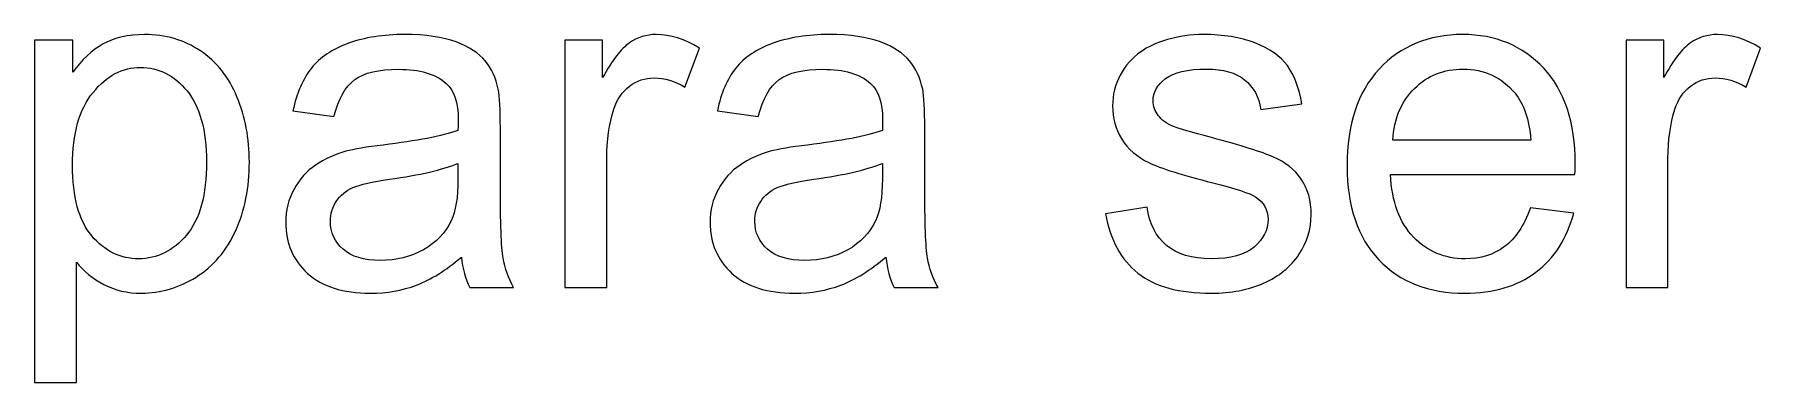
# Model space of a CAD drawing. Header units: centimetres. Extents: x -58 to 82, y -23 to 47.
# Drawn here: x -57.74 to -33.66, y 33.24 to 38.1 of the extents above; entities that cross this region are included whole.
import ezdxf

# ---------------------------------------------------------------- set-up
doc = ezdxf.new("R2010")
doc.units = ezdxf.units.CM
doc.header["$MEASUREMENT"] = 0
doc.layers.add('Camada 1', color=7, linetype='Continuous')

msp = doc.modelspace()

# ---------------------------------------------------------------- linework, layer by layer
at = {"layer": 'Camada 1', "color": 250}
for points, knots in [([(-57.74379, 33.24095), (-57.74379, 33.24095), (-57.74379, 38.01675), (-57.74379, 38.01675), (-57.74379, 38.01675), (-57.74379, 38.01675), (-57.21105, 38.01675), (-57.21105, 38.01675), (-57.21105, 38.01675), (-57.21105, 38.01675), (-57.21105, 37.56836), (-57.21105, 37.56836), (-57.21105, 37.56836), (-57.08563, 37.74372), (-56.94357, 37.8758), (-56.78485, 37.96348), (-56.78485, 37.96348), (-56.62725, 38.05116), (-56.43524, 38.09555), (-56.20994, 38.09555), (-56.20994, 38.09555), (-55.91471, 38.09555), (-55.655, 38.01897), (-55.42969, 37.86803), (-55.42969, 37.86803), (-55.20328, 37.71597), (-55.03347, 37.50177), (-54.91915, 37.22541), (-54.91915, 37.22541), (-54.80372, 36.94905), (-54.74601, 36.64605), (-54.74601, 36.31642), (-54.74601, 36.31642), (-54.74601, 35.96348), (-54.80927, 35.64494), (-54.93691, 35.36192), (-54.93691, 35.36192), (-55.06343, 35.0789), (-55.24767, 34.86248), (-55.48963, 34.71153), (-55.48963, 34.71153), (-55.73158, 34.5617), (-55.98574, 34.48623), (-56.25211, 34.48623), (-56.25211, 34.48623), (-56.44745, 34.48623), (-56.6217, 34.52729), (-56.77708, 34.60943), (-56.77708, 34.60943), (-56.93247, 34.69156), (-57.05899, 34.79588), (-57.15888, 34.9213), (-57.15888, 34.9213), (-57.15888, 34.9213), (-57.15888, 33.24095), (-57.15888, 33.24095), (-57.15888, 33.24095), (-57.15888, 33.24095), (-57.74379, 33.24095), (-57.74379, 33.24095)], [0, 0, 0, 0, 0.06666667, 0.06666667, 0.06666667, 0.06666667, 0.13333333, 0.13333333, 0.13333333, 0.13333333, 0.2, 0.2, 0.2, 0.2, 0.26666667, 0.26666667, 0.26666667, 0.26666667, 0.33333333, 0.33333333, 0.33333333, 0.33333333, 0.4, 0.4, 0.4, 0.4, 0.46666667, 0.46666667, 0.46666667, 0.46666667, 0.53333333, 0.53333333, 0.53333333, 0.53333333, 0.6, 0.6, 0.6, 0.6, 0.66666667, 0.66666667, 0.66666667, 0.66666667, 0.73333333, 0.73333333, 0.73333333, 0.73333333, 0.8, 0.8, 0.8, 0.8, 0.86666667, 0.86666667, 0.86666667, 0.86666667, 0.93333333, 0.93333333, 0.93333333, 0.93333333, 1, 1, 1, 1]), ([(-51.78708, 34.99011), (-52.00461, 34.80587), (-52.21327, 34.67602), (-52.41305, 34.59944), (-52.41305, 34.59944), (-52.61393, 34.52396), (-52.82925, 34.48623), (-53.059, 34.48623), (-53.059, 34.48623), (-53.43857, 34.48623), (-53.72936, 34.57835), (-53.93358, 34.7637), (-53.93358, 34.7637), (-54.13669, 34.94905), (-54.2388, 35.18656), (-54.2388, 35.47402), (-54.2388, 35.47402), (-54.2388, 35.64383), (-54.20106, 35.7981), (-54.12337, 35.93795), (-54.12337, 35.93795), (-54.04679, 36.07779), (-53.94579, 36.18989), (-53.82148, 36.27424), (-53.82148, 36.27424), (-53.69607, 36.35859), (-53.55622, 36.42297), (-53.39973, 36.46625), (-53.39973, 36.46625), (-53.28541, 36.49622), (-53.11227, 36.52618), (-52.88031, 36.55393), (-52.88031, 36.55393), (-52.4075, 36.61054), (-52.059, 36.67713), (-51.83591, 36.75593), (-51.83591, 36.75593), (-51.83369, 36.83584), (-51.83258, 36.8869), (-51.83258, 36.90798), (-51.83258, 36.90798), (-51.83258, 37.14661), (-51.88807, 37.31531), (-51.99906, 37.41187), (-51.99906, 37.41187), (-52.14779, 37.54505), (-52.37087, 37.61054), (-52.66499, 37.61054), (-52.66499, 37.61054), (-52.94024, 37.61054), (-53.14335, 37.56281), (-53.27542, 37.46625), (-53.27542, 37.46625), (-53.40639, 37.36969), (-53.50295, 37.19877), (-53.56621, 36.95349), (-53.56621, 36.95349), (-53.56621, 36.95349), (-54.1378, 37.03229), (-54.1378, 37.03229), (-54.1378, 37.03229), (-54.08563, 37.27646), (-54.00017, 37.47513), (-53.88142, 37.62496), (-53.88142, 37.62496), (-53.76266, 37.77591), (-53.58952, 37.89245), (-53.36421, 37.97347), (-53.36421, 37.97347), (-53.13891, 38.05449), (-52.87809, 38.09555), (-52.58064, 38.09555), (-52.58064, 38.09555), (-52.28541, 38.09555), (-52.04679, 38.06004), (-51.86255, 37.99122), (-51.86255, 37.99122), (-51.67831, 37.9213), (-51.5429, 37.83473), (-51.45522, 37.72929), (-51.45522, 37.72929), (-51.36865, 37.62385), (-51.30872, 37.49178), (-51.2732, 37.33085), (-51.2732, 37.33085), (-51.25433, 37.23096), (-51.24434, 37.05116), (-51.24434, 36.79145), (-51.24434, 36.79145), (-51.24434, 36.79145), (-51.24434, 36.0112), (-51.24434, 36.0112), (-51.24434, 36.0112), (-51.24434, 35.46625), (-51.23214, 35.12219), (-51.20661, 34.97901), (-51.20661, 34.97901), (-51.18219, 34.83473), (-51.13225, 34.696), (-51.05899, 34.56392), (-51.05899, 34.56392), (-51.05899, 34.56392), (-51.67054, 34.56392), (-51.67054, 34.56392), (-51.67054, 34.56392), (-51.73047, 34.6849), (-51.77043, 34.82696), (-51.78708, 34.99011)], [0, 0, 0, 0, 0.03703704, 0.03703704, 0.03703704, 0.03703704, 0.07407407, 0.07407407, 0.07407407, 0.07407407, 0.11111111, 0.11111111, 0.11111111, 0.11111111, 0.14814815, 0.14814815, 0.14814815, 0.14814815, 0.18518519, 0.18518519, 0.18518519, 0.18518519, 0.22222222, 0.22222222, 0.22222222, 0.22222222, 0.25925926, 0.25925926, 0.25925926, 0.25925926, 0.2962963, 0.2962963, 0.2962963, 0.2962963, 0.33333333, 0.33333333, 0.33333333, 0.33333333, 0.37037037, 0.37037037, 0.37037037, 0.37037037, 0.40740741, 0.40740741, 0.40740741, 0.40740741, 0.44444444, 0.44444444, 0.44444444, 0.44444444, 0.48148148, 0.48148148, 0.48148148, 0.48148148, 0.51851852, 0.51851852, 0.51851852, 0.51851852, 0.55555556, 0.55555556, 0.55555556, 0.55555556, 0.59259259, 0.59259259, 0.59259259, 0.59259259, 0.62962963, 0.62962963, 0.62962963, 0.62962963, 0.66666667, 0.66666667, 0.66666667, 0.66666667, 0.7037037, 0.7037037, 0.7037037, 0.7037037, 0.74074074, 0.74074074, 0.74074074, 0.74074074, 0.77777778, 0.77777778, 0.77777778, 0.77777778, 0.81481481, 0.81481481, 0.81481481, 0.81481481, 0.85185185, 0.85185185, 0.85185185, 0.85185185, 0.88888889, 0.88888889, 0.88888889, 0.88888889, 0.92592593, 0.92592593, 0.92592593, 0.92592593, 0.96296296, 0.96296296, 0.96296296, 0.96296296, 1, 1, 1, 1]), ([(-50.34313, 34.56392), (-50.34313, 34.56392), (-50.34313, 38.01675), (-50.34313, 38.01675), (-50.34313, 38.01675), (-50.34313, 38.01675), (-49.81705, 38.01675), (-49.81705, 38.01675), (-49.81705, 38.01675), (-49.81705, 38.01675), (-49.81705, 37.494), (-49.81705, 37.494), (-49.81705, 37.494), (-49.68275, 37.73817), (-49.55844, 37.90021), (-49.44413, 37.97791), (-49.44413, 37.97791), (-49.33092, 38.0556), (-49.2055, 38.09555), (-49.06899, 38.09555), (-49.06899, 38.09555), (-48.87143, 38.09555), (-48.67165, 38.03229), (-48.46743, 37.90687), (-48.46743, 37.90687), (-48.46743, 37.90687), (-48.66943, 37.36303), (-48.66943, 37.36303), (-48.66943, 37.36303), (-48.8115, 37.44849), (-48.95467, 37.49067), (-49.09784, 37.49067), (-49.09784, 37.49067), (-49.22659, 37.49067), (-49.34091, 37.45182), (-49.44302, 37.37524), (-49.44302, 37.37524), (-49.54512, 37.29755), (-49.61727, 37.191), (-49.66055, 37.05449), (-49.66055, 37.05449), (-49.72604, 36.84694), (-49.75822, 36.61941), (-49.75822, 36.37191), (-49.75822, 36.37191), (-49.75822, 36.37191), (-49.75822, 34.56392), (-49.75822, 34.56392), (-49.75822, 34.56392), (-49.75822, 34.56392), (-50.34313, 34.56392), (-50.34313, 34.56392)], [0, 0, 0, 0, 0.07692308, 0.07692308, 0.07692308, 0.07692308, 0.15384615, 0.15384615, 0.15384615, 0.15384615, 0.23076923, 0.23076923, 0.23076923, 0.23076923, 0.30769231, 0.30769231, 0.30769231, 0.30769231, 0.38461538, 0.38461538, 0.38461538, 0.38461538, 0.46153846, 0.46153846, 0.46153846, 0.46153846, 0.53846154, 0.53846154, 0.53846154, 0.53846154, 0.61538462, 0.61538462, 0.61538462, 0.61538462, 0.69230769, 0.69230769, 0.69230769, 0.69230769, 0.76923077, 0.76923077, 0.76923077, 0.76923077, 0.84615385, 0.84615385, 0.84615385, 0.84615385, 0.92307692, 0.92307692, 0.92307692, 0.92307692, 1, 1, 1, 1]), ([(-45.86588, 34.99011), (-46.08341, 34.80587), (-46.29207, 34.67602), (-46.49185, 34.59944), (-46.49185, 34.59944), (-46.69273, 34.52396), (-46.90805, 34.48623), (-47.1378, 34.48623), (-47.1378, 34.48623), (-47.51737, 34.48623), (-47.80816, 34.57835), (-48.01238, 34.7637), (-48.01238, 34.7637), (-48.21549, 34.94905), (-48.3176, 35.18656), (-48.3176, 35.47402), (-48.3176, 35.47402), (-48.3176, 35.64383), (-48.27986, 35.7981), (-48.20217, 35.93795), (-48.20217, 35.93795), (-48.12559, 36.07779), (-48.02459, 36.18989), (-47.90028, 36.27424), (-47.90028, 36.27424), (-47.77487, 36.35859), (-47.63502, 36.42297), (-47.47853, 36.46625), (-47.47853, 36.46625), (-47.36421, 36.49622), (-47.19107, 36.52618), (-46.95911, 36.55393), (-46.95911, 36.55393), (-46.4863, 36.61054), (-46.1378, 36.67713), (-45.91471, 36.75593), (-45.91471, 36.75593), (-45.91249, 36.83584), (-45.91138, 36.8869), (-45.91138, 36.90798), (-45.91138, 36.90798), (-45.91138, 37.14661), (-45.96687, 37.31531), (-46.07786, 37.41187), (-46.07786, 37.41187), (-46.22659, 37.54505), (-46.44967, 37.61054), (-46.74379, 37.61054), (-46.74379, 37.61054), (-47.01904, 37.61054), (-47.22215, 37.56281), (-47.35422, 37.46625), (-47.35422, 37.46625), (-47.48519, 37.36969), (-47.58175, 37.19877), (-47.64501, 36.95349), (-47.64501, 36.95349), (-47.64501, 36.95349), (-48.2166, 37.03229), (-48.2166, 37.03229), (-48.2166, 37.03229), (-48.16443, 37.27646), (-48.07897, 37.47513), (-47.96022, 37.62496), (-47.96022, 37.62496), (-47.84146, 37.77591), (-47.66832, 37.89245), (-47.44301, 37.97347), (-47.44301, 37.97347), (-47.21771, 38.05449), (-46.95689, 38.09555), (-46.65944, 38.09555), (-46.65944, 38.09555), (-46.36421, 38.09555), (-46.12559, 38.06004), (-45.94135, 37.99122), (-45.94135, 37.99122), (-45.75711, 37.9213), (-45.6217, 37.83473), (-45.53402, 37.72929), (-45.53402, 37.72929), (-45.44745, 37.62385), (-45.38752, 37.49178), (-45.352, 37.33085), (-45.352, 37.33085), (-45.33313, 37.23096), (-45.32314, 37.05116), (-45.32314, 36.79145), (-45.32314, 36.79145), (-45.32314, 36.79145), (-45.32314, 36.0112), (-45.32314, 36.0112), (-45.32314, 36.0112), (-45.32314, 35.46625), (-45.31094, 35.12219), (-45.28541, 34.97901), (-45.28541, 34.97901), (-45.26099, 34.83473), (-45.21105, 34.696), (-45.13779, 34.56392), (-45.13779, 34.56392), (-45.13779, 34.56392), (-45.74934, 34.56392), (-45.74934, 34.56392), (-45.74934, 34.56392), (-45.80927, 34.6849), (-45.84923, 34.82696), (-45.86588, 34.99011)], [0, 0, 0, 0, 0.03703704, 0.03703704, 0.03703704, 0.03703704, 0.07407407, 0.07407407, 0.07407407, 0.07407407, 0.11111111, 0.11111111, 0.11111111, 0.11111111, 0.14814815, 0.14814815, 0.14814815, 0.14814815, 0.18518519, 0.18518519, 0.18518519, 0.18518519, 0.22222222, 0.22222222, 0.22222222, 0.22222222, 0.25925926, 0.25925926, 0.25925926, 0.25925926, 0.2962963, 0.2962963, 0.2962963, 0.2962963, 0.33333333, 0.33333333, 0.33333333, 0.33333333, 0.37037037, 0.37037037, 0.37037037, 0.37037037, 0.40740741, 0.40740741, 0.40740741, 0.40740741, 0.44444444, 0.44444444, 0.44444444, 0.44444444, 0.48148148, 0.48148148, 0.48148148, 0.48148148, 0.51851852, 0.51851852, 0.51851852, 0.51851852, 0.55555556, 0.55555556, 0.55555556, 0.55555556, 0.59259259, 0.59259259, 0.59259259, 0.59259259, 0.62962963, 0.62962963, 0.62962963, 0.62962963, 0.66666667, 0.66666667, 0.66666667, 0.66666667, 0.7037037, 0.7037037, 0.7037037, 0.7037037, 0.74074074, 0.74074074, 0.74074074, 0.74074074, 0.77777778, 0.77777778, 0.77777778, 0.77777778, 0.81481481, 0.81481481, 0.81481481, 0.81481481, 0.85185185, 0.85185185, 0.85185185, 0.85185185, 0.88888889, 0.88888889, 0.88888889, 0.88888889, 0.92592593, 0.92592593, 0.92592593, 0.92592593, 0.96296296, 0.96296296, 0.96296296, 0.96296296, 1, 1, 1, 1]), ([(-42.79928, 35.595), (-42.79928, 35.595), (-42.22104, 35.68601), (-42.22104, 35.68601), (-42.22104, 35.68601), (-42.18885, 35.45404), (-42.09784, 35.27646), (-41.94912, 35.15216), (-41.94912, 35.15216), (-41.8015, 35.02896), (-41.59395, 34.96681), (-41.32647, 34.96681), (-41.32647, 34.96681), (-41.05788, 34.96681), (-40.85811, 35.0223), (-40.72825, 35.13107), (-40.72825, 35.13107), (-40.59839, 35.24095), (-40.53291, 35.36969), (-40.53291, 35.5162), (-40.53291, 35.5162), (-40.53291, 35.64938), (-40.59062, 35.7526), (-40.70605, 35.82918), (-40.70605, 35.82918), (-40.78596, 35.88135), (-40.98574, 35.94683), (-41.30428, 36.02674), (-41.30428, 36.02674), (-41.73269, 36.13551), (-42.03125, 36.22874), (-42.19662, 36.30865), (-42.19662, 36.30865), (-42.36199, 36.38745), (-42.48852, 36.49733), (-42.57398, 36.63717), (-42.57398, 36.63717), (-42.65944, 36.77702), (-42.70272, 36.93129), (-42.70272, 37.09999), (-42.70272, 37.09999), (-42.70272, 37.25427), (-42.66721, 37.39633), (-42.59617, 37.5273), (-42.59617, 37.5273), (-42.52625, 37.65937), (-42.42969, 37.76814), (-42.30872, 37.85471), (-42.30872, 37.85471), (-42.21771, 37.9213), (-42.0934, 37.97902), (-41.93691, 38.02563), (-41.93691, 38.02563), (-41.7793, 38.07225), (-41.6106, 38.09555), (-41.4308, 38.09555), (-41.4308, 38.09555), (-41.15999, 38.09555), (-40.92248, 38.0556), (-40.71715, 37.97791), (-40.71715, 37.97791), (-40.51182, 37.90021), (-40.36088, 37.79478), (-40.26321, 37.66159), (-40.26321, 37.66159), (-40.16554, 37.5273), (-40.09895, 37.34971), (-40.06232, 37.12663), (-40.06232, 37.12663), (-40.06232, 37.12663), (-40.63391, 37.04783), (-40.63391, 37.04783), (-40.63391, 37.04783), (-40.66055, 37.22541), (-40.73602, 37.36414), (-40.86033, 37.46403), (-40.86033, 37.46403), (-40.98463, 37.56392), (-41.1611, 37.61387), (-41.38863, 37.61387), (-41.38863, 37.61387), (-41.65722, 37.61387), (-41.84923, 37.56947), (-41.96354, 37.48068), (-41.96354, 37.48068), (-42.07897, 37.39189), (-42.13669, 37.28756), (-42.13669, 37.1688), (-42.13669, 37.1688), (-42.13669, 37.09222), (-42.11227, 37.02452), (-42.06454, 36.96348), (-42.06454, 36.96348), (-42.01682, 36.90021), (-41.94246, 36.84916), (-41.84035, 36.80698), (-41.84035, 36.80698), (-41.78152, 36.7859), (-41.60949, 36.73595), (-41.32314, 36.65826), (-41.32314, 36.65826), (-40.90916, 36.54727), (-40.62059, 36.45737), (-40.45744, 36.38634), (-40.45744, 36.38634), (-40.29318, 36.31642), (-40.16443, 36.2132), (-40.0712, 36.0789), (-40.0712, 36.0789), (-39.97797, 35.94461), (-39.93136, 35.77813), (-39.93136, 35.57835), (-39.93136, 35.57835), (-39.93136, 35.38301), (-39.98907, 35.19988), (-40.10228, 35.02674), (-40.10228, 35.02674), (-40.2166, 34.85471), (-40.38086, 34.72152), (-40.59506, 34.62718), (-40.59506, 34.62718), (-40.80927, 34.53284), (-41.05233, 34.48623), (-41.32314, 34.48623), (-41.32314, 34.48623), (-41.77265, 34.48623), (-42.11449, 34.57946), (-42.34978, 34.76592), (-42.34978, 34.76592), (-42.58508, 34.95238), (-42.73491, 35.22874), (-42.79928, 35.595)], [0, 0, 0, 0, 0.03030303, 0.03030303, 0.03030303, 0.03030303, 0.06060606, 0.06060606, 0.06060606, 0.06060606, 0.09090909, 0.09090909, 0.09090909, 0.09090909, 0.12121212, 0.12121212, 0.12121212, 0.12121212, 0.15151515, 0.15151515, 0.15151515, 0.15151515, 0.18181818, 0.18181818, 0.18181818, 0.18181818, 0.21212121, 0.21212121, 0.21212121, 0.21212121, 0.24242424, 0.24242424, 0.24242424, 0.24242424, 0.27272727, 0.27272727, 0.27272727, 0.27272727, 0.3030303, 0.3030303, 0.3030303, 0.3030303, 0.33333333, 0.33333333, 0.33333333, 0.33333333, 0.36363636, 0.36363636, 0.36363636, 0.36363636, 0.39393939, 0.39393939, 0.39393939, 0.39393939, 0.42424242, 0.42424242, 0.42424242, 0.42424242, 0.45454545, 0.45454545, 0.45454545, 0.45454545, 0.48484848, 0.48484848, 0.48484848, 0.48484848, 0.51515152, 0.51515152, 0.51515152, 0.51515152, 0.54545455, 0.54545455, 0.54545455, 0.54545455, 0.57575758, 0.57575758, 0.57575758, 0.57575758, 0.60606061, 0.60606061, 0.60606061, 0.60606061, 0.63636364, 0.63636364, 0.63636364, 0.63636364, 0.66666667, 0.66666667, 0.66666667, 0.66666667, 0.6969697, 0.6969697, 0.6969697, 0.6969697, 0.72727273, 0.72727273, 0.72727273, 0.72727273, 0.75757576, 0.75757576, 0.75757576, 0.75757576, 0.78787879, 0.78787879, 0.78787879, 0.78787879, 0.81818182, 0.81818182, 0.81818182, 0.81818182, 0.84848485, 0.84848485, 0.84848485, 0.84848485, 0.87878788, 0.87878788, 0.87878788, 0.87878788, 0.90909091, 0.90909091, 0.90909091, 0.90909091, 0.93939394, 0.93939394, 0.93939394, 0.93939394, 0.96969697, 0.96969697, 0.96969697, 0.96969697, 1, 1, 1, 1]), ([(-36.87253, 35.67602), (-36.87253, 35.67602), (-36.26764, 35.60166), (-36.26764, 35.60166), (-36.26764, 35.60166), (-36.36309, 35.24761), (-36.53956, 34.97347), (-36.79706, 34.77813), (-36.79706, 34.77813), (-37.05566, 34.5839), (-37.38529, 34.48623), (-37.78596, 34.48623), (-37.78596, 34.48623), (-38.29095, 34.48623), (-38.69162, 34.64161), (-38.98685, 34.95238), (-38.98685, 34.95238), (-39.28318, 35.26314), (-39.4308, 35.69933), (-39.4308, 36.26092), (-39.4308, 36.26092), (-39.4308, 36.8425), (-39.28096, 37.29311), (-38.98241, 37.61387), (-38.98241, 37.61387), (-38.68274, 37.93462), (-38.29539, 38.09555), (-37.81814, 38.09555), (-37.81814, 38.09555), (-37.35643, 38.09555), (-36.97908, 37.93795), (-36.68718, 37.62385), (-36.68718, 37.62385), (-36.39417, 37.30976), (-36.24767, 36.86692), (-36.24767, 36.29755), (-36.24767, 36.29755), (-36.24767, 36.26203), (-36.24878, 36.20987), (-36.251, 36.14106), (-36.251, 36.14106), (-36.251, 36.14106), (-38.82591, 36.14106), (-38.82591, 36.14106), (-38.82591, 36.14106), (-38.80483, 35.76148), (-38.69717, 35.47069), (-38.50405, 35.2698), (-38.50405, 35.2698), (-38.31093, 35.0678), (-38.0712, 34.96681), (-37.78263, 34.96681), (-37.78263, 34.96681), (-37.56842, 34.96681), (-37.38529, 35.02341), (-37.23324, 35.13662), (-37.23324, 35.13662), (-37.08118, 35.24871), (-36.96132, 35.42852), (-36.87253, 35.67602)], [0, 0, 0, 0, 0.06666667, 0.06666667, 0.06666667, 0.06666667, 0.13333333, 0.13333333, 0.13333333, 0.13333333, 0.2, 0.2, 0.2, 0.2, 0.26666667, 0.26666667, 0.26666667, 0.26666667, 0.33333333, 0.33333333, 0.33333333, 0.33333333, 0.4, 0.4, 0.4, 0.4, 0.46666667, 0.46666667, 0.46666667, 0.46666667, 0.53333333, 0.53333333, 0.53333333, 0.53333333, 0.6, 0.6, 0.6, 0.6, 0.66666667, 0.66666667, 0.66666667, 0.66666667, 0.73333333, 0.73333333, 0.73333333, 0.73333333, 0.8, 0.8, 0.8, 0.8, 0.86666667, 0.86666667, 0.86666667, 0.86666667, 0.93333333, 0.93333333, 0.93333333, 0.93333333, 1, 1, 1, 1]), ([(-35.53846, 34.56392), (-35.53846, 34.56392), (-35.53846, 38.01675), (-35.53846, 38.01675), (-35.53846, 38.01675), (-35.53846, 38.01675), (-35.01238, 38.01675), (-35.01238, 38.01675), (-35.01238, 38.01675), (-35.01238, 38.01675), (-35.01238, 37.494), (-35.01238, 37.494), (-35.01238, 37.494), (-34.87808, 37.73817), (-34.75377, 37.90021), (-34.63946, 37.97791), (-34.63946, 37.97791), (-34.52625, 38.0556), (-34.40083, 38.09555), (-34.26432, 38.09555), (-34.26432, 38.09555), (-34.06676, 38.09555), (-33.86698, 38.03229), (-33.66276, 37.90687), (-33.66276, 37.90687), (-33.66276, 37.90687), (-33.86476, 37.36303), (-33.86476, 37.36303), (-33.86476, 37.36303), (-34.00683, 37.44849), (-34.15, 37.49067), (-34.29317, 37.49067), (-34.29317, 37.49067), (-34.42192, 37.49067), (-34.53624, 37.45182), (-34.63835, 37.37524), (-34.63835, 37.37524), (-34.74045, 37.29755), (-34.8126, 37.191), (-34.85588, 37.05449), (-34.85588, 37.05449), (-34.92137, 36.84694), (-34.95355, 36.61941), (-34.95355, 36.37191), (-34.95355, 36.37191), (-34.95355, 36.37191), (-34.95355, 34.56392), (-34.95355, 34.56392), (-34.95355, 34.56392), (-34.95355, 34.56392), (-35.53846, 34.56392), (-35.53846, 34.56392)], [0, 0, 0, 0, 0.07692308, 0.07692308, 0.07692308, 0.07692308, 0.15384615, 0.15384615, 0.15384615, 0.15384615, 0.23076923, 0.23076923, 0.23076923, 0.23076923, 0.30769231, 0.30769231, 0.30769231, 0.30769231, 0.38461538, 0.38461538, 0.38461538, 0.38461538, 0.46153846, 0.46153846, 0.46153846, 0.46153846, 0.53846154, 0.53846154, 0.53846154, 0.53846154, 0.61538462, 0.61538462, 0.61538462, 0.61538462, 0.69230769, 0.69230769, 0.69230769, 0.69230769, 0.76923077, 0.76923077, 0.76923077, 0.76923077, 0.84615385, 0.84615385, 0.84615385, 0.84615385, 0.92307692, 0.92307692, 0.92307692, 0.92307692, 1, 1, 1, 1]), ([(-57.21438, 36.27091), (-57.21438, 35.82696), (-57.12448, 35.49844), (-56.94468, 35.28534), (-56.94468, 35.28534), (-56.76488, 35.07335), (-56.54623, 34.96681), (-56.29096, 34.96681), (-56.29096, 34.96681), (-56.03125, 34.96681), (-55.80816, 35.07668), (-55.62281, 35.29755), (-55.62281, 35.29755), (-55.43746, 35.51731), (-55.34423, 35.85804), (-55.34423, 36.31975), (-55.34423, 36.31975), (-55.34423, 36.76037), (-55.43524, 37.08889), (-55.61615, 37.30865), (-55.61615, 37.30865), (-55.79706, 37.5273), (-56.01349, 37.63717), (-56.26432, 37.63717), (-56.26432, 37.63717), (-56.51404, 37.63717), (-56.73491, 37.52064), (-56.92692, 37.28756), (-56.92692, 37.28756), (-57.11893, 37.05449), (-57.21438, 36.71486), (-57.21438, 36.27091)], [0, 0, 0, 0, 0.125, 0.125, 0.125, 0.125, 0.25, 0.25, 0.25, 0.25, 0.375, 0.375, 0.375, 0.375, 0.5, 0.5, 0.5, 0.5, 0.625, 0.625, 0.625, 0.625, 0.75, 0.75, 0.75, 0.75, 0.875, 0.875, 0.875, 0.875, 1, 1, 1, 1]), ([(-38.79373, 36.62274), (-38.79373, 36.62274), (-36.86587, 36.62274), (-36.86587, 36.62274), (-36.86587, 36.62274), (-36.8914, 36.91242), (-36.96576, 37.13107), (-37.08673, 37.27535), (-37.08673, 37.27535), (-37.27319, 37.50066), (-37.51515, 37.61387), (-37.81148, 37.61387), (-37.81148, 37.61387), (-38.08007, 37.61387), (-38.30649, 37.52397), (-38.48962, 37.34417), (-38.48962, 37.34417), (-38.67275, 37.16436), (-38.77375, 36.92352), (-38.79373, 36.62274)], [0, 0, 0, 0, 0.2, 0.2, 0.2, 0.2, 0.4, 0.4, 0.4, 0.4, 0.6, 0.6, 0.6, 0.6, 0.8, 0.8, 0.8, 0.8, 1, 1, 1, 1]), ([(-51.83591, 36.29755), (-52.04901, 36.20987), (-52.36754, 36.13662), (-52.79152, 36.07557), (-52.79152, 36.07557), (-53.03236, 36.04117), (-53.20328, 36.00232), (-53.30206, 35.95904), (-53.30206, 35.95904), (-53.40195, 35.91575), (-53.47964, 35.85249), (-53.53291, 35.76814), (-53.53291, 35.76814), (-53.5873, 35.6849), (-53.61504, 35.59278), (-53.61504, 35.49067), (-53.61504, 35.49067), (-53.61504, 35.33418), (-53.55511, 35.20432), (-53.43746, 35.09999), (-53.43746, 35.09999), (-53.31982, 34.99677), (-53.14668, 34.94461), (-52.91915, 34.94461), (-52.91915, 34.94461), (-52.69385, 34.94461), (-52.49296, 34.99344), (-52.3176, 35.09222), (-52.3176, 35.09222), (-52.14224, 35.191), (-52.01238, 35.32641), (-51.93025, 35.49733), (-51.93025, 35.49733), (-51.86699, 35.6294), (-51.83591, 35.82474), (-51.83591, 36.08223), (-51.83591, 36.08223), (-51.83591, 36.08223), (-51.83591, 36.29755), (-51.83591, 36.29755)], [0, 0, 0, 0, 0.1, 0.1, 0.1, 0.1, 0.2, 0.2, 0.2, 0.2, 0.3, 0.3, 0.3, 0.3, 0.4, 0.4, 0.4, 0.4, 0.5, 0.5, 0.5, 0.5, 0.6, 0.6, 0.6, 0.6, 0.7, 0.7, 0.7, 0.7, 0.8, 0.8, 0.8, 0.8, 0.9, 0.9, 0.9, 0.9, 1, 1, 1, 1]), ([(-45.91471, 36.29755), (-46.12781, 36.20987), (-46.44634, 36.13662), (-46.87032, 36.07557), (-46.87032, 36.07557), (-47.11116, 36.04117), (-47.28208, 36.00232), (-47.38086, 35.95904), (-47.38086, 35.95904), (-47.48075, 35.91575), (-47.55844, 35.85249), (-47.61171, 35.76814), (-47.61171, 35.76814), (-47.6661, 35.6849), (-47.69384, 35.59278), (-47.69384, 35.49067), (-47.69384, 35.49067), (-47.69384, 35.33418), (-47.63391, 35.20432), (-47.51626, 35.09999), (-47.51626, 35.09999), (-47.39862, 34.99677), (-47.22548, 34.94461), (-46.99795, 34.94461), (-46.99795, 34.94461), (-46.77265, 34.94461), (-46.57176, 34.99344), (-46.3964, 35.09222), (-46.3964, 35.09222), (-46.22104, 35.191), (-46.09118, 35.32641), (-46.00905, 35.49733), (-46.00905, 35.49733), (-45.94579, 35.6294), (-45.91471, 35.82474), (-45.91471, 36.08223), (-45.91471, 36.08223), (-45.91471, 36.08223), (-45.91471, 36.29755), (-45.91471, 36.29755)], [0, 0, 0, 0, 0.1, 0.1, 0.1, 0.1, 0.2, 0.2, 0.2, 0.2, 0.3, 0.3, 0.3, 0.3, 0.4, 0.4, 0.4, 0.4, 0.5, 0.5, 0.5, 0.5, 0.6, 0.6, 0.6, 0.6, 0.7, 0.7, 0.7, 0.7, 0.8, 0.8, 0.8, 0.8, 0.9, 0.9, 0.9, 0.9, 1, 1, 1, 1])]:
    msp.add_open_spline(points, degree=3, knots=knots, dxfattribs=at)

doc.saveas('drawing.dxf')
